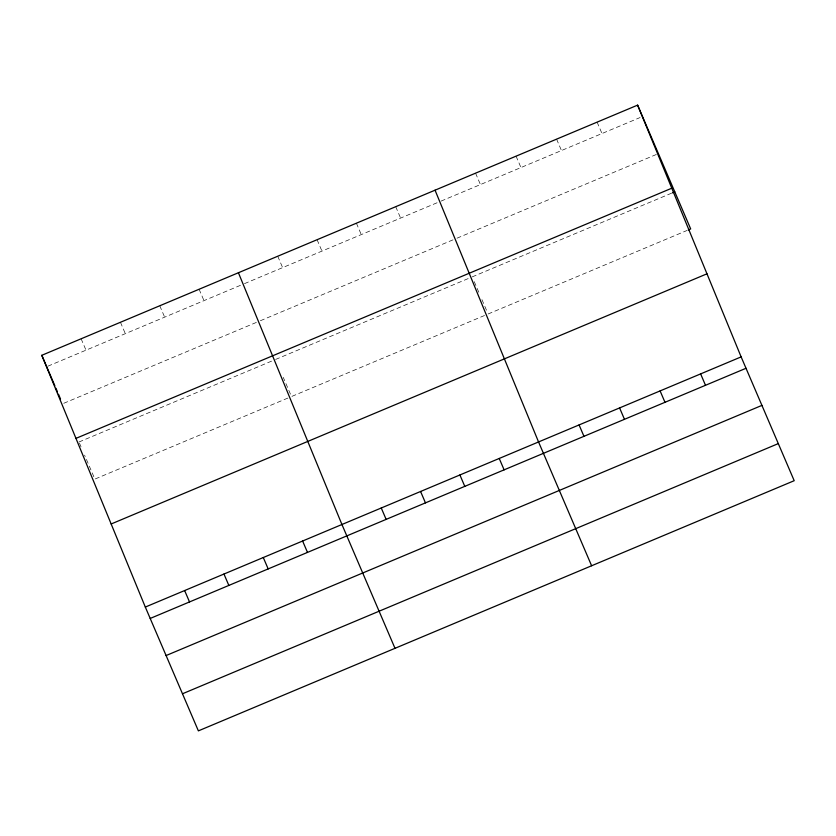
<?xml version="1.0" encoding="UTF-8"?>
<svg xmlns="http://www.w3.org/2000/svg" width="836" height="836" viewBox="0 0 836 836"><rect width="100%" height="100%" fill="white"/><g stroke="black" fill="none" stroke-linecap="round" stroke-linejoin="round"><path stroke-width="0.63" stroke-dasharray="4.18 3.13" d="M47.871 366.189L240.925 285.128M244.499 283.634L437.541 202.573M441.115 201.079L640.115 117.521M63.776 403.286L256.819 322.226M260.393 320.731L453.436 239.671M457.02 238.176L658.402 153.615M78.96 442.014L273.205 360.452M275.587 359.449L468.63 278.398M472.204 276.894L672.405 192.834M287.908 398.051L94.865 479.112L84.603 455.171M484.535 315.496L291.482 396.546L283.279 377.402M488.109 313.991L687.108 230.433M597.103 122.14L601.983 133.53M556.588 139.152L561.468 150.543M516.073 156.165L520.953 167.555M475.559 173.167L480.439 184.568M474.263 281.68L478.871 292.454M481.954 299.633L487.597 312.8M395.721 206.691L400.601 218.081M356.397 223.202L361.277 234.602M317.074 239.713L321.954 251.113M277.74 256.224L282.631 267.625M199.093 289.256L203.984 300.646M159.77 305.767L164.65 317.157M120.447 322.278L125.327 333.668M81.123 338.789L86.003 350.18M79.483 443.205L81.019 446.8"/><path stroke-width="1.25" d="M637.617 105.127L741.135 356.888L794.2 480.7L198.383 730.873L145.318 607.061L41.8 355.3L637.617 105.127L690.682 228.939L688.3 229.931M75.961 438.377L671.778 188.204M672.405 192.834L674.788 191.841M111.157 523.984L706.974 273.811M145.318 607.061L741.135 356.888M150.198 618.452L746.015 368.279M166.092 655.549L761.92 405.387M182.478 693.775L778.295 443.602M700.62 373.901L705.5 385.291M660.106 390.914L664.986 402.304M619.591 407.926L624.471 419.317M579.076 424.939L583.956 436.329M591.616 565.763L538.551 441.951L435.044 190.18M499.228 458.462L504.118 469.853M459.904 474.973L464.785 486.364M420.581 491.484L425.461 502.875M381.258 507.995L386.138 519.386M395 648.318L341.934 524.506L238.417 272.745M302.611 541.017L307.491 552.408M263.288 557.528L268.168 568.919M223.964 574.039L228.845 585.43M184.641 590.55L189.521 601.941M41.8 355.3L54.894 385.835M55.918 388.228L57.454 391.823M58.478 394.216L60.526 399.002"/></g></svg>
